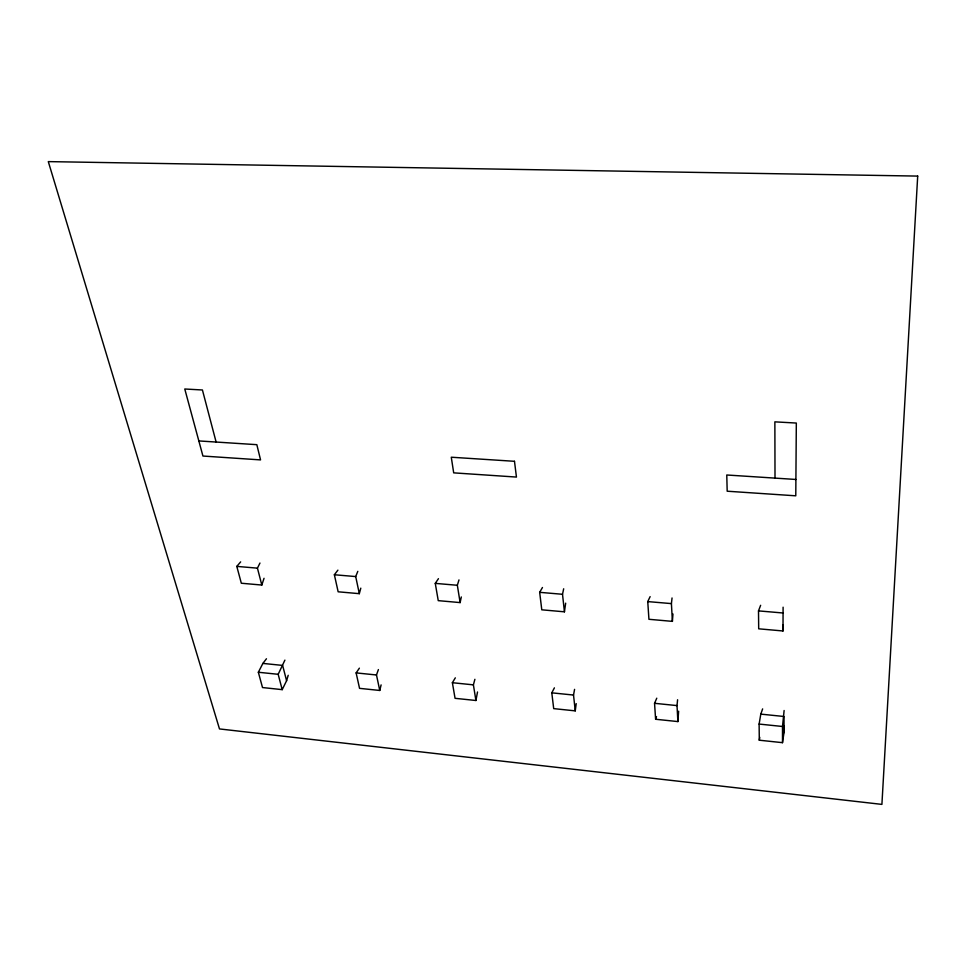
<?xml version="1.0" encoding="UTF-8"?>
<svg xmlns="http://www.w3.org/2000/svg" width="966" height="966" viewBox="0 0 966 966"><rect width="100%" height="100%" fill="white"/><g stroke="black" fill="none" stroke-linecap="round" stroke-linejoin="round"><path stroke-width="1.45" d="M762.633 708.887L760.797 714.128L759.119 724.065L759.3 740.21L782.496 742.661L782.508 726.48L784.114 710.517M760.64 605.296L758.503 610.886L758.696 628.818L782.991 630.967L783.1 607.191M782.496 742.661L784.006 732.663L784.03 716.494L760.797 714.128M784.006 732.663L784.078 725.659M782.991 630.967L783.052 624.93M656.771 698.189L654.55 703.308L655.612 719.259L677.89 721.578L678.627 711.193M650.13 596.626L647.751 601.589L648.935 619.291L672.384 621.367L672.964 613.99M677.89 721.578L677.009 705.591L677.589 699.758M672.384 621.367L671.418 603.605L672.046 597.966M554.399 687.852L551.791 692.839L553.699 708.621L575.253 710.867L576.195 703.61M542.457 587.497L539.668 592.327L541.781 609.812L564.434 611.816L565.665 603.17M759.3 740.21L759.783 737.36M575.253 710.867L573.526 695.049L574.577 689.362M455.324 677.842L452.378 682.708L455.058 698.321L475.924 700.495L477.518 691.982M438.443 578.67L435.268 583.379L438.25 600.647L460.13 602.591L461.301 596.952M564.434 611.816L562.514 594.283L563.673 588.789M359.388 668.158L356.128 672.904L359.545 688.347L379.759 690.461L381.111 684.906M475.924 700.495L473.4 684.858L474.898 679.303M337.895 570.145L334.369 574.746L338.148 591.796L359.316 593.667L360.801 588.149M266.459 658.764L262.897 663.413L258.345 672.251L262.511 687.55L282.205 689.639L286.588 680.728L288.206 675.294M460.13 602.591L457.341 585.275L458.983 579.914M240.655 561.886L236.803 566.39L241.331 583.235L261.81 585.046L264.044 578.296M655.612 719.259L656.518 716.603M379.759 690.461L376.486 674.98L378.394 669.571M359.316 593.667L355.705 576.569L357.806 571.341M284.91 660.128L278.172 674.304L282.205 689.639M261.81 585.046L257.439 568.153L259.963 563.045M198.839 440.931L256.835 444.674L260.554 459.901L202.932 456.037L184.772 388.996L202.425 389.986L216.118 442.054M795.899 479.462L726.77 474.994L727.181 491.211L795.779 495.812L796.322 423.048L774.865 421.852L775.01 478.11M758.503 610.886L783.015 612.987M236.803 566.39L257.439 568.153M334.369 574.746L355.705 576.569M435.268 583.379L457.341 585.275M539.668 592.327L562.514 594.283M647.751 601.589L671.418 603.605M262.897 663.413L282.627 665.417L286.588 680.728M356.128 672.904L376.486 674.98M452.378 682.708L473.4 684.858M551.791 692.839L573.526 695.049M654.55 703.308L677.009 705.591M258.345 672.251L278.172 674.304M759.119 724.065L782.508 726.48M917.7 176.09L881.91 804.388L219.487 728.932L48.3 161.612L917.7 176.09M514.48 461.301L451.279 457.22L453.694 472.857L516.448 477.071L514.48 461.301"/></g></svg>
